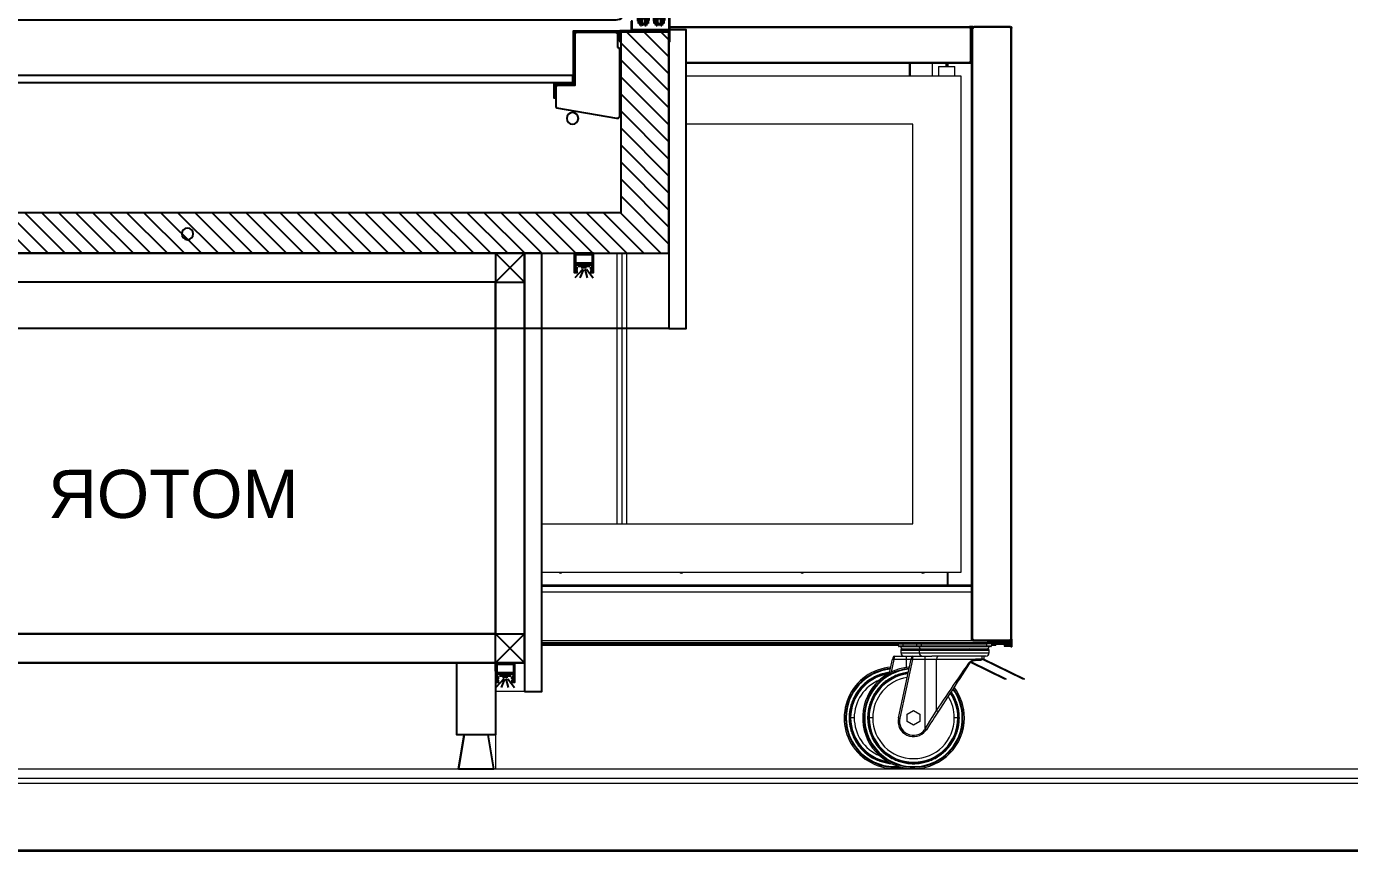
# Model space of a CAD drawing. Header units: millimetres. Extents: x 54215 to 67697, y 23496 to 56611.
# Drawn here: x 57305.5 to 57442.9, y 37470.5 to 37556.1 of the extents above; entities that cross this region are included whole.
import ezdxf

# ---------------------------------------------------------------- set-up
doc = ezdxf.new("R2010")
doc.units = ezdxf.units.MM
doc.linetypes.add('CENTER', pattern=[2, 1.25, -0.25, 0.25, -0.25])
doc.layers.add('0 rölöve', color=7, linetype='Continuous', true_color=0xf1380e)
for name, color, linetype, lineweight in [('Layer1', 7, 'Continuous', 35), ('no3_ahsap gorunus arka ince', 53, 'Continuous', 15), ('no3_ahsap gorunus arka kalın', 43, 'Continuous', 15), ('no3_cam gorunus on', 142, 'Continuous', 15), ('no3_duvar kaplama', 8, 'Continuous', 0), ('no3_duvar mevcut', 4, 'Continuous', 35), ('no3_tefriş arka ince', 65, 'Continuous', 13), ('çizgi', 7, 'Continuous', 30)]:
    doc.layers.add(name, color=color, linetype=linetype, lineweight=lineweight)
doc.layers.add('no3_ahsap kesit on', color=7, linetype='Continuous', lineweight=20, true_color=0xfca103)
doc.styles.get("Standard").update_dxf_attribs({"font": 'arial.ttf'})
pattern_1 = [(45, (30786.46157, -13411.90448), (0.0561266008, -0.0561266008), [])]

# ---------------------------------------------------------------- blocks, each defined once
blk = doc.blocks.new('MAKARA ON')
at = {"color": 4}
for p, q in [((-0.3, 0), (0.3, 0)), ((-0.5, -0.7), (-0.5, -0.2)), ((-0.5, -1.45), (-0.5, -1.2)), ((-0.4, -0.78), (-0.4, -0.2)), ((-0.4, -1.45), (-0.4, -1.13)), ((-0.3, -0.1), (0.3, -0.1)), ((0.4, -0.2), (0.4, -0.78)), ((0.4, -1.13), (0.4, -1.45)), ((0.5, -0.2), (0.5, -0.78)), ((0.5, -1.13), (0.5, -1.45)), ((-0.4, -1.45), (-0.5, -1.45)), ((0.5, -1.45), (0.4, -1.45))]:
    blk.add_line(p, q, dxfattribs=at)
at = {"color": 9, "linetype": 'CENTER', "ltscale": 0.2}
blk.add_line((-0.61, -0.95), (0.65, -0.95), dxfattribs=at)
at = {"color": 4}
for centre, radius, start, end in [((-0.3, -0.2), 0.2, 90, 180), ((-0.3, -0.2), 0.1, 90, 180), ((0.3, -0.2), 0.2, 0, 90), ((0.3, -0.2), 0.1, 0, 90)]:
    blk.add_arc(centre, radius, start, end, dxfattribs=at)
at = {"layer": 'Layer1', "color": 3}
for p, q in [((-0.55, -0.7), (-0.55, -1.2)), ((-0.5, -0.7), (-0.55, -0.7)), ((-0.5, -1.2), (-0.55, -1.2)), ((-0.5, -0.7), (-0.5, -1.2)), ((-0.3, -0.78), (-0.5, -0.78)), ((-0.3, -1.13), (-0.5, -1.13)), ((-0.3, -1.68), (-0.3, -0.23)), ((-0.3, -0.23), (-0.18, -0.23)), ((-0.18, -0.23), (-0.18, -1.68)), ((0.18, -0.23), (0.18, -1.68)), ((0.18, -0.23), (0.3, -0.23)), ((0.3, -0.23), (0.3, -1.68)), ((0.3, -0.78), (0.55, -0.78)), ((0.3, -1.13), (0.55, -1.13)), ((0.55, -0.78), (0.55, -1.13)), ((-0.18, -1.68), (-0.3, -1.68)), ((0.3, -1.68), (0.18, -1.68))]:
    blk.add_line(p, q, dxfattribs=at)
for centre, start, end in [((0, -0.21), 186.0256, 353.9744), ((0, -1.69), 6.0256, 173.9744)]:
    blk.add_arc(centre, 0.181, start, end, dxfattribs=at)
blk = doc.blocks.new('LED')
h = blk.add_hatch()
h.set_pattern_fill('ANSI31', color=256, scale=0.025, angle=90, style=0)
h.set_pattern_definition(pattern_1)
h.paths.add_polyline_path([(29349.7, -13311.88), (29349.7, -13313.23), (29349.55, -13313.23), (29349.55, -13313.38), (29349.7, -13313.38), (29349.7, -13313.58), (29349.55, -13313.58), (29349.55, -13313.73), (29349.85, -13313.73), (29349.85, -13311.73), (29347.85, -13311.73), (29347.85, -13313.73), (29348.15, -13313.73), (29348.15, -13313.58), (29348, -13313.58), (29348, -13313.38), (29348.15, -13313.38), (29348.15, -13313.23), (29348, -13313.23), (29348, -13311.88)])
h = blk.add_hatch()
h.set_pattern_fill('ANSI31', color=256, scale=0.025, angle=90, style=0)
h.set_pattern_definition(pattern_1)
h.paths.add_polyline_path([(29349.7, -13312.78), (29348, -13312.78), (29348, -13312.93), (29349.7, -13312.93)])
h = blk.add_hatch(color=256)
h.paths.add_polyline_path([(29348.25, -13312.93), (29348.25, -13313.13), (29349.45, -13313.13), (29349.45, -13312.93)])
h.paths.add_polyline_path([(29348.55, -13313.13), (29348.55, -13313.33), (29348.85, -13313.33), (29349.15, -13313.33), (29349.15, -13313.13)])
for p, q in [((29348.59, -13313.4), (29347.89, -13314.3)), ((29348.25, -13313.13), (29349.45, -13313.13)), ((29348.91, -13313.43), (29349.26, -13314.3)), ((29349, -13313.41), (29349.81, -13314.3))]:
    blk.add_line(p, q)
at = {"ltscale": 0.5}
blk.add_line((29348.77, -13313.4), (29348.53, -13314.3), dxfattribs=at)
blk.add_lwpolyline([(29348.15, -13313.58), (29348.15, -13313.73), (29347.85, -13313.73), (29347.85, -13311.73), (29349.85, -13311.73), (29349.85, -13313.73), (29349.55, -13313.73), (29349.55, -13313.58), (29349.7, -13313.58), (29349.7, -13313.38), (29349.55, -13313.38), (29349.55, -13313.23), (29349.7, -13313.23), (29349.7, -13312.93), (29348, -13312.93), (29348, -13313.23), (29348.15, -13313.23), (29348.15, -13313.38), (29348, -13313.38), (29348, -13313.58), (29348.15, -13313.58), (29348.15, -13313.58), (29348, -13313.58), (29348, -13313.38), (29348.15, -13313.38), (29348.15, -13313.23), (29348, -13313.23), (29348, -13312.93), (29348, -13312.78), (29349.7, -13312.78), (29349.7, -13312.93), (29349.7, -13311.88), (29348, -13311.88), (29348, -13312.78)])
blk = doc.blocks.new('ÜS TÜNEL SAÇ')
at = {"color": 6}
blk.add_lwpolyline([(4796.8, 2742.7), (4795.8, 2742.7), (4794.8, 2740.7), (4794.8, 2670.7), (4795.2, 2670.1, 0.331794), (4797.3, 2669), (4859.6, 2679.9, 0.228859), (4860.3, 2681.5), (4860.3, 2701.7, 0.414214), (4858.3, 2703.7), (4840.8, 2703.7), (4840.8, 2756.7)], format="xyb", dxfattribs=at)
at = {"layer": 'çizgi', "color": 6, "lineweight": 25}
blk.add_lwpolyline([(4840.8, 2756.7, 0.414214), (4838.8, 2758.7), (4798.8, 2758.7, 0.414214), (4796.8, 2756.7), (4796.8, 2742.7)], format="xyb", dxfattribs=at)
blk = doc.blocks.new('EI')
h = blk.add_hatch()
h.set_pattern_fill('ANSI31', color=256, scale=0.025, angle=90, style=0)
h.set_pattern_definition([(45, (5620.54416, -666.80319), (0.0561266008, -0.0561266008), [])])
h.paths.add_polyline_path([(4183.78, -567.68), (4182.08, -567.68), (4182.08, -567.83), (4183.78, -567.83)])
h = blk.add_hatch(color=2)
h.paths.add_polyline_path([(4182.33, -567.83), (4182.33, -568.03), (4183.53, -568.03), (4183.53, -567.83)])
h.paths.add_polyline_path([(4182.63, -568.03), (4182.63, -568.23), (4182.93, -568.23), (4183.23, -568.23), (4183.23, -568.03)])
at = {"color": 2}
for p, q in [((4182.67, -568.3), (4181.97, -569.2)), ((4182.33, -568.03), (4183.53, -568.03)), ((4182.99, -568.33), (4183.35, -569.2)), ((4183.08, -568.31), (4183.9, -569.2))]:
    blk.add_line(p, q, dxfattribs=at)
at = {"color": 2, "ltscale": 0.5}
blk.add_line((4182.85, -568.3), (4182.61, -569.2), dxfattribs=at)
at = {"ltscale": 0.5}
blk.add_lwpolyline([(4182.08, -567.83), (4183.78, -567.83), (4183.78, -567.68), (4182.08, -567.68)], close=True, dxfattribs=at)
blk = doc.blocks.new('üsdergr')
at = {"ltscale": 0.5}
h = blk.add_hatch(dxfattribs=at)
h.set_pattern_fill('ANSI31', color=3, scale=10)
h.set_pattern_definition([(45, (2447.297, 4536.3992), (-0.883883, 0.883883), [])])
h.paths.add_polyline_path([(2347.3, 4536.4), (2447.3, 4536.4), (2447.3, 4559.4), (2442.3, 4559.4), (2442.3, 4543.6), (2430.9, 4543.6), (2428.3, 4540.6), (2352.3, 4540.6), (2352.3, 4559.4), (2347.3, 4559.4)])
at = {"color": 4, "ltscale": 0.5}
for p, q in [((2348.52, 4561.86), (2348.02, 4561.86)), ((2446.47, 4561.86), (2445.97, 4561.86))]:
    blk.add_line(p, q, dxfattribs=at)
at = {"ltscale": 0.5}
for p, q in [((2365.3, 4536.4), (2362.3, 4533.4)), ((2362.3, 4536.4), (2365.3, 4533.4)), ((2367.3, 4536.4), (2427.3, 4536.4)), ((2367.3, 4536.4), (2427.3, 4536.4)), ((2429.3, 4536.4), (2432.3, 4533.4)), ((2432.3, 4536.4), (2429.3, 4533.4)), ((2365.3, 4493.86), (2362.3, 4496.86)), ((2362.3, 4493.86), (2365.3, 4496.86)), ((2429.3, 4493.86), (2432.3, 4496.86)), ((2432.3, 4493.86), (2429.3, 4496.86)), ((2367.3, 4493.86), (2427.3, 4493.86))]:
    blk.add_line(p, q, dxfattribs=at)
at = {"color": 4, "ltscale": 0.5}
for points in [[(2429.32, 4528.56), (2447.3, 4528.56), (2447.3, 4568.08, 0.414214), (2439.7, 4575.68), (2354.9, 4575.68, 0.414214), (2347.3, 4568.08), (2347.3, 4528.56), (2429.32, 4528.56)], [(2445.92, 4567.36, 0.414214), (2438.92, 4574.36), (2355.62, 4574.36, 0.414214), (2348.62, 4567.36), (2348.62, 4561.86), (2348.02, 4561.86), (2348.02, 4567.36, -0.414214), (2355.62, 4574.96), (2438.92, 4574.96, -0.414214), (2446.52, 4567.36)], [(2347.3, 4564.06), (2350.82, 4564.06, -0.414214), (2351.82, 4563.06), (2351.82, 4561.6, 0.414214), (2352.82, 4560.6), (2441.78, 4560.6, 0.414214), (2442.78, 4561.6), (2442.78, 4563.06, -0.414214), (2443.78, 4564.06), (2447.3, 4564.06)]]:
    blk.add_lwpolyline(points, format="xyb", dxfattribs=at)
blk.add_lwpolyline([(2349.66, 4561.86), (2350.26, 4561.86), (2350.26, 4566.76, -0.414214), (2356.76, 4573.26), (2437.78, 4573.26, -0.414214), (2444.28, 4566.76), (2444.28, 4561.86), (2444.88, 4561.86), (2444.88, 4566.76, 0.414214), (2437.78, 4573.86), (2356.76, 4573.86, 0.414214), (2349.66, 4566.76)], format="xyb", close=True, dxfattribs=at)
blk.add_lwpolyline([(2446.52, 4567.36), (2446.52, 4561.86), (2445.92, 4561.86), (2445.92, 4567.36)], dxfattribs=at)
at = {"color": 1, "ltscale": 0.5}
for points in [[(2351.2, 4560.5), (2351.2, 4559.5), (2347.2, 4559.5), (2347.2, 4560.5), (2347.3, 4560.5), (2347.3, 4559.6), (2351.1, 4559.6), (2351.1, 4560.5)], [(2443.4, 4560.5), (2443.4, 4559.5), (2447.4, 4559.5), (2447.4, 4560.5), (2447.3, 4560.5), (2447.3, 4559.6), (2443.5, 4559.6), (2443.5, 4560.5)]]:
    blk.add_lwpolyline(points, close=True, dxfattribs=at)
at = {"color": 2, "ltscale": 0.5}
for points in [[(2347.3, 4528.56), (2345.5, 4528.56), (2345.5, 4559.6), (2347.3, 4559.6)], [(2362.31, 4490.86), (2360.51, 4490.86), (2360.5, 4536.4), (2362.3, 4536.4)]]:
    blk.add_lwpolyline(points, close=True, dxfattribs=at)
at = {"color": 1}
for points in [[(2352.3, 4558.4), (2352.3, 4559.4), (2347.3, 4559.4), (2347.3, 4558.4), (2347.2, 4558.4), (2347.2, 4559.5), (2352.4, 4559.5), (2352.4, 4558.4)], [(2442.3, 4558.4), (2442.3, 4559.4), (2447.3, 4559.4), (2447.3, 4558.4), (2447.4, 4558.4), (2447.4, 4559.5), (2442.2, 4559.5), (2442.2, 4558.4)]]:
    blk.add_lwpolyline(points, close=True, dxfattribs=at)
blk.add_lwpolyline([(2347.3, 4559.4), (2352.3, 4559.4), (2352.3, 4540.6), (2428.3, 4540.6), (2430.9, 4543.6), (2442.3, 4543.6), (2442.3, 4559.4), (2447.3, 4559.4), (2447.3, 4536.4), (2347.3, 4536.4)], close=True)
at = {"color": 1, "ltscale": 0.5}
for points in [[(2352.4, 4559.5), (2352.4, 4558.5), (2352.55, 4558.5), (2352.55, 4559.35), (2357.05, 4559.35), (2357.05, 4553.85), (2359.05, 4553.85), (2359.05, 4552.5), (2359.2, 4552.5), (2359.2, 4554), (2357.2, 4554), (2357.2, 4559.5), (2352.4, 4559.5), (2352.4, 4559.35)], [(2442.2, 4559.5), (2442.2, 4558.5), (2442.05, 4558.5), (2442.05, 4559.35), (2437.55, 4559.35), (2437.55, 4553.85), (2435.55, 4553.85), (2435.55, 4552.5), (2435.4, 4552.5), (2435.4, 4554), (2437.4, 4554), (2437.4, 4559.5), (2442.2, 4559.5), (2442.2, 4559.35)]]:
    blk.add_lwpolyline(points, dxfattribs=at)
at = {"color": 4, "ltscale": 0.5}
blk.add_lwpolyline([(2357.3, 4554.1), (2437.3, 4554.1), (2437.3, 4554.9), (2357.3, 4554.9)], close=True, dxfattribs=at)
at = {"ltscale": 0.5}
for points in [[(2362.3, 4536.4), (2432.3, 4536.4), (2432.3, 4493.86), (2362.3, 4493.86)], [(2365.3, 4533.4), (2362.3, 4533.4), (2362.3, 4536.4), (2365.3, 4536.4)], [(2429.3, 4533.4), (2432.3, 4533.4), (2432.3, 4536.4), (2429.3, 4536.4)], [(2365.3, 4533.4), (2429.3, 4533.4), (2429.3, 4496.86), (2365.3, 4496.86)], [(2365.3, 4496.86), (2362.3, 4496.86), (2362.3, 4493.86), (2365.3, 4493.86)], [(2429.3, 4496.86), (2432.3, 4496.86), (2432.3, 4493.86), (2429.3, 4493.86)]]:
    blk.add_lwpolyline(points, close=True, dxfattribs=at)
for points in [[(2365.3, 4536.4), (2365.3, 4496.86), (2429.3, 4496.86), (2429.3, 4536.4)], [(2369.14, 4482.86), (2365.47, 4482.86), (2366.06, 4486.36), (2368.56, 4486.36), (2369.14, 4482.86), (2368.56, 4486.36), (2369.31, 4486.36), (2369.31, 4493.86), (2365.31, 4493.86), (2365.31, 4486.36), (2366.06, 4486.36)], [(2425.45, 4482.86), (2429.12, 4482.86), (2428.54, 4486.36), (2426.04, 4486.36), (2425.45, 4482.86), (2426.04, 4486.36), (2425.29, 4486.36), (2425.29, 4493.86), (2429.29, 4493.86), (2429.29, 4486.36), (2428.54, 4486.36)]]:
    blk.add_lwpolyline(points, dxfattribs=at)
at = {"color": 4, "ltscale": 0.5}
for centre in [(2357.3, 4550.4), (2437.3, 4550.4), (2397.3, 4538.4)]:
    blk.add_circle(centre, 0.6, dxfattribs=at)
at = {"layer": 'no3_ahsap gorunus arka ince'}
for p, q in [((2451.6, 4547.6), (2451.6, 4502.86)), ((2455.9, 4547.6), (2455.9, 4502.86))]:
    blk.add_line(p, q, dxfattribs=at)
at = {"layer": 'no3_ahsap kesit on'}
for p, q in [((2451.1, 4559.6), (2447.4, 4559.6)), ((2453.4, 4559.6), (2453.4, 4548.6)), ((2451.6, 4549.4), (2447.3, 4549.4)), ((2453.4, 4547.6), (2447.3, 4547.6)), ((2445.5, 4501.06), (2445.5, 4528.56)), ((2447.3, 4502.86), (2447.3, 4528.56)), ((2453.4, 4502.86), (2447.3, 4502.86)), ((2453.4, 4492.86), (2453.4, 4501.86)), ((2453.4, 4501.06), (2445.5, 4501.06)), ((2432.3, 4497.66), (2451.6, 4497.66)), ((2432.3, 4495.86), (2451.6, 4495.86)), ((2453.4, 4492.86), (2451.6, 4492.86))]:
    blk.add_line(p, q, dxfattribs=at)
for points in [[(2447.4, 4559.6), (2453.4, 4559.6), (2453.4, 4548.6)], [(2447.4, 4557.8), (2451.6, 4557.8), (2451.6, 4547.6)], [(2453.4, 4501.86), (2453.4, 4492.86)], [(2451.6, 4501.06), (2451.6, 4492.86)]]:
    blk.add_lwpolyline(points, dxfattribs=at)
for points in [[(2453.4, 4559.6), (2455.4, 4559.6), (2455.4, 4548.6), (2453.4, 4548.6)], [(2453.7, 4548.6), (2455.9, 4548.6), (2455.9, 4547.6), (2453.7, 4547.6)], [(2453.7, 4502.86), (2455.9, 4502.86), (2455.9, 4501.86), (2453.7, 4501.86)], [(2453.4, 4501.86), (2455.4, 4501.86), (2455.4, 4492.86), (2453.4, 4492.86)]]:
    blk.add_lwpolyline(points, close=True, dxfattribs=at)
at = {"layer": 'no3_cam gorunus on'}
for p, q in [((2453.4, 4548.6), (2453.4, 4501.86)), ((2453.7, 4548.6), (2453.7, 4501.86))]:
    blk.add_line(p, q, dxfattribs=at)
at = {"layer": 'çizgi'}
for p, q in [((2365.3, 4493.86), (2376.41, 4493.86)), ((2365.3, 4493), (2365.3, 4493.86)), ((2365.31, 4493.2), (2365.31, 4494.06))]:
    blk.add_line(p, q, dxfattribs=at)
at = {"xscale": -1}
for p in [(2348.32, 4561.71), (2349.96, 4561.71)]:
    blk.add_blockref('MAKARA ON', p, dxfattribs=at)
for name, p in [('MAKARA ON', (2444.58, 4561.71)), ('MAKARA ON', (2446.22, 4561.71)), ('LED', (-26992.73, 17848.13)), ('LED', (-26984.55, 17805.59))]:
    blk.add_blockref(name, p)
at = {"color": 0, "yscale": 0.1, "zscale": 0.1}
for p, xscale in [((1872.96, 4283.48), 0.1), ((2921.63, 4283.48), -0.1)]:
    blk.add_blockref('ÜS TÜNEL SAÇ', p, dxfattribs=dict(at, xscale=xscale))
at = {"color": 2}
blk.add_blockref('LED', (-26909.64, 17848.13), dxfattribs=at)
at = {"layer": 'no3_ahsap gorunus arka kalın', "color": 228}
blk.add_blockref('EI', (-1733.62, 5061.54), dxfattribs=at)
at = {"ltscale": 0.5, "insert": (2388.51, 4513.9), "char_height": 5, "attachment_point": 1}
blk.add_mtext_dynamic_manual_height_columns('\\pi-2.7362;MOTOR', width=19.9164, gutter_width=1, heights=[0], dxfattribs=at)
blk = doc.blocks.new('fimak tirimli')
at = {"layer": 'no3_tefriş arka ince', "linetype": 'Continuous', "lineweight": 0}
for p, q in [((1966.85, 4630.63), (1997.99, 4630.63)), ((1966.85, 4630.51), (1997.99, 4630.51)), ((1998.09, 4630.63), (1997.99, 4630.63)), ((1998.09, 4630.51), (1997.99, 4630.51)), ((1998.09, 4630.63), (1998.09, 4630.51)), ((1998.33, 4630.63), (1998.09, 4630.63)), ((1998.09, 4630.41), (1998.09, 4630.51)), ((1998.21, 4630.51), (1998.09, 4630.51)), ((1998.09, 4627.04), (1998.09, 4630.41)), ((1998.21, 4630.51), (1998.21, 4630.51)), ((1998.21, 4630.51), (1998.33, 4630.51)), ((1998.33, 4630.51), (1998.21, 4630.51)), ((1998.21, 4630.41), (1998.21, 4630.51)), ((1998.21, 4630.51), (1998.21, 4630.51)), ((1998.21, 4567.01), (1998.21, 4630.41)), ((1998.28, 4630.41), (1998.33, 4630.41)), ((1998.33, 4630.51), (1998.33, 4630.63)), ((1998.33, 4630.63), (1998.43, 4630.63)), ((1998.33, 4630.51), (1998.43, 4630.51)), ((1998.33, 4630.41), (1998.33, 4630.51)), ((1998.33, 4630.51), (1998.33, 4630.41)), ((1998.33, 4567.01), (1998.33, 4630.41)), ((2002.2, 4630.63), (1998.43, 4630.63)), ((1998.43, 4630.63), (1998.43, 4630.51)), ((2002.2, 4630.51), (1998.43, 4630.51)), ((1999.87, 4630.63), (1999.87, 4630.63)), ((2000.87, 4630.63), (2000.87, 4630.63)), ((2002.2, 4630.63), (2002.2, 4630.6)), ((2002.2, 4630.51), (2002.2, 4630.63)), ((2002.2, 4630.51), (2002.27, 4630.51)), ((2002.27, 4630.51), (2002.27, 4630.63)), ((2002.39, 4630.56), (2002.27, 4630.51)), ((2002.27, 4630.51), (2002.39, 4630.51)), ((2002.27, 4630.51), (2002.27, 4630.44)), ((2002.27, 4630.51), (2002.27, 4630.51)), ((2002.27, 4567.01), (2002.27, 4630.44)), ((2002.39, 4630.44), (2002.27, 4630.44)), ((2002.39, 4630.51), (2002.39, 4630.56)), ((2002.39, 4630.51), (2002.39, 4630.44)), ((2002.39, 4567.01), (2002.39, 4630.44)), ((1968.56, 4626.94), (1997.99, 4626.94)), ((1968.56, 4626.82), (1997.99, 4626.82)), ((1987.86, 4626.82), (1987.86, 4626.79)), ((1988.36, 4626.79), (1987.86, 4626.79)), ((1988.36, 4626.82), (1988.36, 4626.79)), ((1991.75, 4626.79), (1988.36, 4626.79)), ((1991.75, 4626.82), (1991.75, 4626.79)), ((1991.85, 4626.79), (1991.75, 4626.79)), ((1991.75, 4626.78), (1991.75, 4626.79)), ((1991.75, 4626.78), (1991.85, 4626.78)), ((1991.75, 4625.47), (1991.75, 4626.78)), ((1991.85, 4626.78), (1991.85, 4626.79)), ((1994.15, 4626.78), (1991.85, 4626.78)), ((1991.85, 4625.47), (1991.85, 4626.78)), ((1994.15, 4625.47), (1994.15, 4626.78)), ((1994.76, 4626.47), (1994.76, 4625.47)), ((1994.76, 4626.47), (1996.46, 4626.47)), ((1995.51, 4626.82), (1995.51, 4626.47)), ((1995.52, 4626.82), (1995.52, 4626.47)), ((1995.62, 4626.82), (1995.52, 4626.82)), ((1995.52, 4626.82), (1995.52, 4626.82)), ((1995.72, 4626.82), (1995.62, 4626.82)), ((1995.62, 4626.82), (1995.62, 4626.72)), ((1995.62, 4626.72), (1995.62, 4626.47)), ((1995.72, 4626.82), (1995.72, 4626.82)), ((1995.82, 4626.82), (1995.72, 4626.82)), ((1995.72, 4626.82), (1995.72, 4626.72)), ((1995.72, 4626.72), (1995.72, 4626.47)), ((1995.82, 4626.82), (1998.21, 4626.82)), ((1995.82, 4626.82), (1995.82, 4626.82)), ((1996.46, 4625.47), (1996.46, 4626.47)), ((1997.11, 4626.82), (1997.11, 4626.82)), ((1997.99, 4626.94), (1998.09, 4626.94)), ((1997.99, 4626.82), (1998.09, 4626.82)), ((1998.09, 4626.94), (1998.09, 4627.04)), ((1998.09, 4626.82), (1998.09, 4626.94)), ((1998.21, 4626.94), (1998.09, 4626.94)), ((1998.09, 4626.82), (1998.19, 4626.82)), ((1998.19, 4626.82), (1998.19, 4626.94)), ((1997.11, 4625.47), (1968.56, 4625.47)), ((1997.11, 4573.97), (1997.11, 4625.47)), ((1992.11, 4620.47), (1968.56, 4620.47)), ((1992.11, 4578.97), (1992.11, 4620.47)), ((1953.55, 4578.97), (1992.11, 4578.97)), ((1953.55, 4573.97), (1997.11, 4573.97)), ((1995.65, 4573.97), (1995.65, 4572.63)), ((1995.72, 4573.97), (1995.72, 4572.63)), ((1953.55, 4572.63), (1998.21, 4572.63)), ((1953.55, 4572.5), (1998.21, 4572.5)), ((1953.55, 4571.91), (1998.21, 4571.91)), ((1998.33, 4566.81), (1953.55, 4566.81)), ((1953.55, 4566.65), (1999.81, 4566.65)), ((1953.55, 4566.53), (1999.81, 4566.53)), ((1990.6, 4566.46), (1953.55, 4566.46)), ((1953.55, 4566.46), (1990.6, 4566.46)), ((1990.6, 4566.36), (1953.55, 4566.36)), ((1953.55, 4566.36), (1990.6, 4566.36)), ((1991.06, 4566.5), (1990.6, 4566.5)), ((1990.6, 4566.3), (1990.6, 4566.5)), ((1990.6, 4566.3), (1991.06, 4566.3)), ((1991.06, 4566.23), (1990.67, 4566.23)), ((1990.84, 4566.23), (1990.84, 4566.22)), ((1992.76, 4566.22), (1990.84, 4566.22)), ((1990.84, 4565.85), (1990.84, 4565.59)), ((1990.84, 4565.85), (1992.76, 4565.85)), ((1990.97, 4566), (1992.89, 4566)), ((1991.06, 4566.53), (1991.06, 4566.5)), ((1991.06, 4566.5), (1991.06, 4566.3)), ((1992.52, 4566.5), (1991.06, 4566.5)), ((1991.06, 4566.3), (1991.06, 4566.23)), ((1991.06, 4566.3), (1992.52, 4566.3)), ((1992.59, 4566.23), (1991.06, 4566.23)), ((1992.98, 4566.5), (1992.52, 4566.5)), ((1992.52, 4566.3), (1992.52, 4566.5)), ((1992.52, 4566.3), (1992.98, 4566.3)), ((1992.98, 4566.23), (1992.59, 4566.23)), ((1992.76, 4566.23), (1992.76, 4566.22)), ((2000.02, 4566.22), (1992.76, 4566.22)), ((1992.76, 4565.85), (1992.76, 4565.59)), ((1992.76, 4565.85), (2000.02, 4565.85)), ((1992.89, 4566), (1999.89, 4566)), ((1992.98, 4566.53), (1992.98, 4566.5)), ((1992.98, 4566.5), (1992.98, 4566.3)), ((1999.8, 4566.5), (1992.98, 4566.5)), ((1992.98, 4566.3), (1992.98, 4566.23)), ((1992.98, 4566.3), (1999.8, 4566.3)), ((1999.8, 4566.23), (1992.98, 4566.23)), ((1997.92, 4566), (1997.98, 4566.03)), ((1998.33, 4567.01), (1998.21, 4567.01)), ((1998.21, 4566.91), (1998.21, 4567.01)), ((1998.33, 4566.91), (1998.21, 4566.91)), ((1998.33, 4566.91), (1998.33, 4567.01)), ((1998.33, 4566.91), (1998.33, 4567.01)), ((1998.33, 4566.91), (1998.33, 4566.79)), ((1998.43, 4566.91), (1998.33, 4566.91)), ((1998.43, 4566.79), (1998.33, 4566.79)), ((2002.17, 4566.91), (1998.43, 4566.91)), ((2002.17, 4566.79), (1998.43, 4566.79)), ((1999.8, 4566.53), (1999.8, 4566.5)), ((1999.8, 4566.3), (1999.8, 4566.5)), ((2000.26, 4566.5), (1999.8, 4566.5)), ((1999.8, 4566.3), (1999.8, 4566.23)), ((1999.8, 4566.3), (2000.26, 4566.3)), ((2000.19, 4566.23), (1999.8, 4566.23)), ((1999.81, 4566.66), (1999.81, 4566.65)), ((1999.81, 4566.53), (1999.81, 4566.65)), ((2002.05, 4566.65), (1999.81, 4566.65)), ((1999.81, 4566.57), (2000.91, 4566.57)), ((2000.02, 4566.22), (2000.02, 4566.23)), ((2000.02, 4565.59), (2000.02, 4565.85)), ((2000.26, 4566.5), (2000.26, 4566.3)), ((2000.62, 4566.46), (2000.26, 4566.46)), ((2000.26, 4566.46), (2000.72, 4566.46)), ((2000.62, 4566.36), (2000.26, 4566.36)), ((2000.26, 4566.36), (2000.72, 4566.36)), ((2000.62, 4566.46), (2000.62, 4566.36)), ((2000.72, 4566.46), (2000.72, 4566.36)), ((2000.72, 4566.46), (2000.72, 4566.46)), ((2002.12, 4566.46), (2000.72, 4566.46)), ((2002.12, 4566.46), (2000.72, 4566.46)), ((2000.72, 4566.36), (2000.72, 4566.36)), ((2000.91, 4566.57), (2000.91, 4566.65)), ((2000.91, 4566.62), (2002.05, 4566.62)), ((2001.57, 4566.4), (2001.57, 4566.3)), ((2001.57, 4566.3), (2001.57, 4566.26)), ((2001.77, 4566.4), (2001.77, 4566.3)), ((2002.26, 4566.4), (2001.77, 4566.4)), ((2002.26, 4566.3), (2001.77, 4566.3)), ((2001.77, 4566.26), (2002.26, 4566.26)), ((2002.05, 4566.65), (2002.05, 4566.79)), ((2002.06, 4566.67), (2002.05, 4566.67)), ((2002.05, 4566.62), (2002.05, 4566.65)), ((2002.06, 4566.67), (2002.06, 4566.79)), ((2002.21, 4566.67), (2002.06, 4566.67)), ((2002.12, 4566.46), (2002.12, 4566.46)), ((2002.17, 4566.91), (2002.17, 4566.79)), ((2002.27, 4566.91), (2002.17, 4566.91)), ((2002.17, 4566.91), (2002.27, 4566.91)), ((2002.27, 4566.79), (2002.17, 4566.79)), ((2002.21, 4566.67), (2002.21, 4566.79)), ((2002.22, 4566.79), (2002.22, 4566.56)), ((2002.22, 4566.56), (2002.22, 4566.56)), ((2002.26, 4566.3), (2002.26, 4566.4)), ((2002.26, 4566.3), (2002.27, 4566.3)), ((2002.26, 4566.26), (2002.26, 4566.3)), ((2002.27, 4566.26), (2002.26, 4566.26)), ((2002.27, 4567.01), (2002.39, 4567.01)), ((2002.27, 4567.01), (2002.27, 4566.91)), ((2002.27, 4567.01), (2002.27, 4566.91)), ((2002.27, 4567.01), (2002.27, 4566.21)), ((2002.27, 4566.91), (2002.39, 4566.91)), ((2002.27, 4566.91), (2002.27, 4566.79)), ((2002.27, 4566.91), (2002.27, 4566.21)), ((2002.27, 4566.79), (2002.27, 4566.41)), ((2002.27, 4566.41), (2002.27, 4566.41)), ((2002.27, 4566.21), (2002.39, 4566.21)), ((2002.27, 4566.21), (2002.27, 4566.21)), ((2002.39, 4567.01), (2002.39, 4566.91)), ((2002.39, 4566.91), (2002.39, 4566.21)), ((1989.69, 4563.49), (1990, 4564.92)), ((1990.14, 4564.89), (1989.85, 4563.57)), ((1991.41, 4564.89), (1990.14, 4564.89)), ((1990.18, 4565.24), (1991.41, 4565.24)), ((1990.6, 4558.82), (1991.92, 4564.92)), ((1992.06, 4564.89), (1990.74, 4558.79)), ((1990.84, 4565.59), (1992.76, 4565.59)), ((1991.41, 4565.24), (1992.1, 4565.24)), ((1991.41, 4565.24), (1991.41, 4564.89)), ((1991.41, 4564.89), (1991.41, 4564.05)), ((1991.91, 4564.89), (1991.41, 4564.89)), ((1993.33, 4564.89), (1992.06, 4564.89)), ((1992.1, 4565.24), (1993.33, 4565.24)), ((1992.76, 4565.59), (2000.02, 4565.59)), ((1993.33, 4565.24), (1994.09, 4565.24)), ((1993.33, 4565.24), (1993.33, 4564.89)), ((1993.33, 4564.89), (1993.33, 4557.58)), ((1994.56, 4564.89), (1993.33, 4564.89)), ((1999.26, 4565.24), (1994.09, 4565.24)), ((1994.56, 4559.58), (1994.56, 4564.89)), ((1998.44, 4564.89), (1994.56, 4564.89)), ((2001.62, 4562.86), (1998.08, 4564.56)), ((2001.82, 4562.86), (1998.15, 4564.63)), ((1999.12, 4564.78), (1998.61, 4564.78)), ((1999.26, 4564.91), (1998.7, 4564.91)), ((1999.46, 4565.24), (1999.26, 4565.24)), ((1999.26, 4565.24), (1999.26, 4565.09)), ((1999.26, 4564.92), (1999.26, 4564.91)), ((1999.46, 4564.92), (1999.26, 4564.92)), ((2003.54, 4562.86), (1999.26, 4564.92)), ((1999.67, 4565.24), (1999.46, 4565.24)), ((1999.46, 4565.24), (1999.46, 4564.92)), ((2003.74, 4562.86), (1999.46, 4564.92)), ((2001.82, 4562.86), (2001.62, 4562.86)), ((2003.74, 4562.86), (2003.54, 4562.86)), ((1991.5, 4559.21), (1992.17, 4559.6)), ((1991.5, 4558.44), (1991.5, 4559.21)), ((1992.17, 4559.6), (1992.83, 4559.21)), ((1992.83, 4559.21), (1992.83, 4558.44)), ((1992.17, 4558.06), (1991.5, 4558.44)), ((1992.83, 4558.44), (1992.17, 4558.06)), ((1993.33, 4557.58), (1993.39, 4557.68)), ((1993.51, 4557.6), (1993.44, 4557.5))]:
    blk.add_line(p, q, dxfattribs=at)
at = {"layer": 'no3_tefriş arka ince'}
for p, q in [((1961.36, 4607.09), (1961.36, 4578.97)), ((1961.86, 4607.09), (1961.86, 4578.97)), ((1962.36, 4607.09), (1962.36, 4578.97))]:
    blk.add_line(p, q, dxfattribs=at)
blk.add_lwpolyline([(1903.59, 4646.37), (1959.16, 4646.37, -0.414214), (1966.76, 4638.77), (1966.86, 4630.29), (1968.56, 4630.29), (1968.56, 4599.25), (1966.76, 4599.25), (1966.76, 4607.09), (1953.56, 4607.09), (1953.55, 4561.55), (1948.75, 4561.55), (1948.75, 4553.55)], format="xyb", dxfattribs=at)
at = {"layer": 'no3_tefriş arka ince', "linetype": 'Continuous', "lineweight": 0, "flags": 128}
for points in [[(1991.84, 4626.82), (1991.84, 4626.81), (1991.85, 4626.79)], [(2000.72, 4566.46), (2000.72, 4566.46), (2000.71, 4566.46), (2000.7, 4566.46), (2000.69, 4566.46), (2000.67, 4566.46), (2000.66, 4566.46), (2000.64, 4566.46), (2000.62, 4566.46)], [(2000.72, 4566.36), (2000.72, 4566.36), (2000.71, 4566.36), (2000.7, 4566.36), (2000.69, 4566.36), (2000.67, 4566.36), (2000.66, 4566.36), (2000.64, 4566.36), (2000.62, 4566.36)], [(2001.77, 4566.4), (2001.73, 4566.4), (2001.69, 4566.4), (2001.66, 4566.4), (2001.63, 4566.4), (2001.6, 4566.4), (2001.59, 4566.4), (2001.57, 4566.4), (2001.57, 4566.4)], [(2001.77, 4566.3), (2001.73, 4566.3), (2001.69, 4566.3), (2001.66, 4566.3), (2001.63, 4566.3), (2001.6, 4566.3), (2001.59, 4566.3), (2001.57, 4566.3), (2001.57, 4566.3)], [(2001.57, 4566.26), (2001.57, 4566.26), (2001.59, 4566.26), (2001.6, 4566.26), (2001.63, 4566.26), (2001.66, 4566.26), (2001.69, 4566.26), (2001.73, 4566.26), (2001.77, 4566.26)], [(1990.04, 4565.13), (1990.04, 4565.12), (1990.04, 4565.11), (1990.04, 4565.09), (1990.03, 4565.06), (1990.02, 4565.03), (1990.02, 4565), (1990.01, 4564.96), (1990, 4564.92)], [(1990.14, 4564.89), (1990.11, 4564.89), (1990.08, 4564.9), (1990.06, 4564.9), (1990.04, 4564.91), (1990.02, 4564.91), (1990.01, 4564.91), (1990, 4564.92), (1990, 4564.92)], [(1990.18, 4565.24), (1990.18, 4565.23), (1990.18, 4565.21), (1990.17, 4565.18), (1990.17, 4565.13), (1990.16, 4565.08), (1990.15, 4565.02), (1990.14, 4564.95), (1990.14, 4564.89)], [(1991.97, 4565.13), (1991.96, 4565.12), (1991.96, 4565.11), (1991.96, 4565.09), (1991.95, 4565.06), (1991.95, 4565.03), (1991.94, 4565), (1991.93, 4564.96), (1991.92, 4564.92)], [(1992.06, 4564.89), (1992.03, 4564.89), (1992, 4564.9), (1991.98, 4564.9), (1991.96, 4564.91), (1991.94, 4564.91), (1991.93, 4564.91), (1991.92, 4564.92), (1991.92, 4564.92)], [(1992.1, 4565.24), (1992.1, 4565.23), (1992.1, 4565.21), (1992.1, 4565.18), (1992.09, 4565.13), (1992.08, 4565.08), (1992.07, 4565.02), (1992.07, 4564.95), (1992.06, 4564.89)], [(1994.75, 4565.24), (1994.71, 4565.23), (1994.68, 4565.21), (1994.64, 4565.18), (1994.62, 4565.13), (1994.59, 4565.08), (1994.58, 4565.02), (1994.56, 4564.95), (1994.56, 4564.89)], [(1994.56, 4559.58), (1994.79, 4559.93), (1995.04, 4560.28), (1995.29, 4560.65), (1995.55, 4561.03), (1995.81, 4561.42), (1996.08, 4561.81), (1996.34, 4562.21), (1996.61, 4562.6), (1996.88, 4563), (1997.14, 4563.39), (1997.4, 4563.77), (1997.66, 4564.14), (1997.9, 4564.51)], [(1997.96, 4564.43), (1997.72, 4564.07), (1997.48, 4563.69), (1997.23, 4563.31), (1996.98, 4562.92), (1996.72, 4562.53), (1996.46, 4562.13), (1996.21, 4561.74), (1995.95, 4561.34), (1995.7, 4560.96), (1995.45, 4560.58), (1995.21, 4560.21), (1994.98, 4559.85), (1994.75, 4559.51)], [(1997.9, 4564.51), (1997.92, 4564.49), (1997.93, 4564.48), (1997.94, 4564.47), (1997.95, 4564.46), (1997.96, 4564.45), (1997.96, 4564.44), (1997.96, 4564.43), (1997.96, 4564.43)], [(1993.39, 4557.68), (1993.64, 4558.08), (1993.88, 4558.47), (1994.12, 4558.86), (1994.34, 4559.23), (1994.56, 4559.58)], [(1994.75, 4559.51), (1994.56, 4559.21), (1994.36, 4558.91), (1994.16, 4558.59), (1993.95, 4558.27), (1993.73, 4557.94), (1993.51, 4557.6)], [(1994.56, 4559.58), (1994.59, 4559.56), (1994.62, 4559.54), (1994.65, 4559.52), (1994.68, 4559.51), (1994.7, 4559.5), (1994.73, 4559.5), (1994.74, 4559.5), (1994.75, 4559.51)], [(1990.74, 4558.79), (1990.71, 4558.79), (1990.68, 4558.8), (1990.66, 4558.8), (1990.64, 4558.81), (1990.62, 4558.81), (1990.61, 4558.81), (1990.6, 4558.82), (1990.6, 4558.82)], [(1993.33, 4557.58), (1993.35, 4557.57), (1993.37, 4557.55), (1993.39, 4557.54), (1993.41, 4557.52), (1993.42, 4557.51), (1993.43, 4557.5), (1993.44, 4557.5), (1993.44, 4557.5)]]:
    blk.add_lwpolyline(points, dxfattribs=at)
at = {"layer": 'no3_tefriş arka ince', "linetype": 'Continuous', "lineweight": 0}
for centre, radius, start, end in [((1998.09, 4630.51), 0.1, 180.585, 269.415), ((1998.33, 4630.51), 0.1, 270.99, 359.01), ((2002.27, 4630.51), 0.075, 181.3201, 268.6799), ((2002.27, 4630.51), 0.121, 22.4992, 90), ((2002.27, 4630.51), 0.001, 22.4992, 90), ((1991.75, 4626.79), 0.001, 0, 90), ((1995.72, 4626.82), 0.1, 270.9, 0), ((1998.09, 4626.94), 0.1, 90.585, 179.415), ((1955.5, 4574.07), 0.21, 208.246, 270), ((1955.5, 4574.07), 0.21, 270, 331.754), ((1968.05, 4574.07), 0.21, 208.246, 270), ((1968.05, 4574.07), 0.21, 270, 331.754), ((1980.6, 4574.07), 0.21, 208.246, 270), ((1980.6, 4574.07), 0.21, 270, 331.754), ((1993.15, 4574.07), 0.21, 208.246, 270), ((1993.15, 4574.07), 0.21, 270, 331.754), ((1990.67, 4566.5), 0.0704, 145.9319, 180), ((1990.67, 4566.3), 0.0704, 180, 270), ((1992.59, 4566.5), 0.0704, 145.9319, 180), ((1992.59, 4566.3), 0.0704, 180, 270), ((1998.33, 4566.91), 0.1, 2.7461, 88.9813), ((2000.19, 4566.5), 0.0704, 0, 90), ((2000.19, 4566.3), 0.0704, 270, 0), ((2002.05, 4566.78), 0.16, 270, 315.0694), ((2002.12, 4566.56), 0.1, 269.9945, 0.0021), ((2002.12, 4566.56), 0.1, 270.0042, 359.9992), ((2002.27, 4566.91), 0.1, 90.09, 179.055), ((2002.26, 4566.41), 0.01, 270.0236, 359.9764), ((1990.18, 4565.1), 0.141, 90, 167.7801), ((1991.2, 4565.59), 0.352, 180, 270), ((1992.1, 4565.1), 0.141, 90, 167.7801), ((1993.12, 4565.59), 0.352, 180, 270), ((1998.58, 4564.9), 0.12, 282.1695, 4.9497), ((1999.67, 4565.59), 0.352, 270, 0), ((1990.25, 4558.83), 5.28, 94.6315, 280.4845), ((1990.25, 4558.83), 5.14, 95.0974, 276.5534), ((1990.25, 4558.83), 5.07, 95.3423, 180), ((1990.25, 4558.83), 4.69, 96.8653, 180), ((1990.25, 4558.83), 4.61, 99.6094, 180), ((1992.17, 4558.83), 5.28, 94.6315, 0), ((1992.17, 4558.83), 5.14, 95.0974, 0), ((1992.17, 4558.83), 5.07, 95.3423, 180), ((1992.17, 4558.83), 4.69, 96.8129, 180), ((1992.17, 4558.83), 4.61, 97.1821, 180), ((1992.17, 4558.83), 4.24, 98.9171, 180), ((1990.25, 4558.83), 4.24, 112.2196, 180), ((1992.17, 4558.83), 5.07, 180, 36.1724), ((1992.17, 4558.83), 5.14, 0, 36.4655), ((1992.17, 4558.83), 5.28, 0, 37.0226), ((1992.17, 4558.83), 4.24, 360, 31.8728), ((1992.17, 4558.83), 4.61, 360, 33.9648), ((1992.17, 4558.83), 4.69, 0, 34.4087), ((1990.25, 4558.83), 5.07, 180, 274.5475), ((1990.25, 4558.83), 4.69, 180, 263.1347), ((1990.25, 4558.83), 4.61, 180, 260.3906), ((1990.25, 4558.83), 4.24, 180, 247.7804), ((1992.17, 4558.83), 4.69, 180, 0), ((1992.17, 4558.83), 4.61, 180, 360), ((1992.17, 4558.83), 4.24, 180, 360), ((1992.17, 4558.48), 1.61, 167.7801, 322.4142), ((1992.17, 4558.48), 1.46, 167.7801, 322.4142), ((1994.76, 4559.72), 2.46, 236.072, 239.4291)]:
    blk.add_arc(centre, radius, start, end, dxfattribs=at)
for points, knots in [([(1997.99, 4630.51), (1997.99, 4630.53), (1997.99, 4630.56), (1997.99, 4630.6), (1997.99, 4630.63), (1997.99, 4630.63), (1997.99, 4630.63)], [0, 0, 0, 0, 0.250006, 0.500011, 0.750025, 1, 1, 1, 1]), ([(1998.21, 4630.41), (1998.2, 4630.41), (1998.2, 4630.41), (1998.17, 4630.41), (1998.13, 4630.41), (1998.1, 4630.41), (1998.09, 4630.41)], [0, 0, 0, 0, 0.249966, 0.499995, 0.749996, 1, 1, 1, 1]), ([(1998.21, 4630.41), (1998.21, 4630.41), (1998.21, 4630.41), (1998.24, 4630.41), (1998.28, 4630.41), (1998.31, 4630.41), (1998.33, 4630.41)], [0, 0, 0, 0, 0.250038, 0.500022, 0.750005, 1, 1, 1, 1]), ([(1998.43, 4630.51), (1998.43, 4630.53), (1998.43, 4630.56), (1998.43, 4630.6), (1998.43, 4630.63), (1998.43, 4630.63), (1998.43, 4630.63)], [0, 0, 0, 0, 0.249969, 0.499957, 0.749963, 1, 1, 1, 1]), ([(2002.2, 4630.6), (2002.2, 4630.58), (2002.2, 4630.56), (2002.2, 4630.53), (2002.2, 4630.51)], [0, 0, 0, 0, 0.496247, 1, 1, 1, 1]), ([(2002.27, 4630.44), (2002.29, 4630.44), (2002.32, 4630.44), (2002.36, 4630.44), (2002.39, 4630.44), (2002.39, 4630.44), (2002.39, 4630.44)], [0, 0, 0, 0, 0.250001, 0.5000252, 0.7499619, 1, 1, 1, 1]), ([(1995.72, 4626.72), (1995.7, 4626.72), (1995.68, 4626.72), (1995.64, 4626.72), (1995.62, 4626.72), (1995.62, 4626.72), (1995.62, 4626.72)], [0, 0, 0, 0, 0.250028, 0.500045, 0.750009, 1, 1, 1, 1]), ([(1995.72, 4626.82), (1995.72, 4626.82), (1995.72, 4626.82), (1995.72, 4626.82), (1995.72, 4626.82), (1995.72, 4626.82), (1995.72, 4626.82)], [0, 0, 0, 0, 0.249185, 0.5, 0.750815, 1, 1, 1, 1]), ([(1997.99, 4626.82), (1997.99, 4626.83), (1997.99, 4626.83), (1997.99, 4626.86), (1997.99, 4626.9), (1997.99, 4626.93), (1997.99, 4626.94)], [0, 0, 0, 0, 0.2499709, 0.4999976, 0.7499979, 1, 1, 1, 1]), ([(1998.09, 4627.04), (1998.1, 4627.04), (1998.13, 4627.04), (1998.17, 4627.04), (1998.2, 4627.04), (1998.2, 4627.04), (1998.21, 4627.04)], [0, 0, 0, 0, 0.2500036, 0.5000055, 0.7500338, 1, 1, 1, 1]), ([(1990.84, 4566.22), (1990.85, 4566.19), (1990.85, 4566.13), (1990.9, 4566.07), (1990.95, 4566.02), (1991, 4566.01), (1991.02, 4566)], [0, 0, 0, 0, 0.265648, 0.553134, 0.781577, 1, 1, 1, 1]), ([(1990.97, 4566), (1990.95, 4566), (1990.91, 4565.99), (1990.87, 4565.94), (1990.85, 4565.9), (1990.84, 4565.87), (1990.84, 4565.85)], [0, 0, 0, 0, 0.27998, 0.570879, 0.793402, 1, 1, 1, 1]), ([(1992.76, 4566.22), (1992.77, 4566.19), (1992.77, 4566.13), (1992.82, 4566.07), (1992.88, 4566.02), (1992.92, 4566.01), (1992.94, 4566)], [0, 0, 0, 0, 0.265646, 0.553127, 0.781569, 1, 1, 1, 1]), ([(1992.89, 4566), (1992.87, 4566), (1992.83, 4565.99), (1992.79, 4565.94), (1992.77, 4565.9), (1992.77, 4565.87), (1992.76, 4565.85)], [0, 0, 0, 0, 0.279968, 0.570878, 0.793403, 1, 1, 1, 1]), ([(1998.33, 4567.01), (1998.31, 4567.01), (1998.28, 4567.01), (1998.24, 4567.01), (1998.21, 4567.01), (1998.21, 4567.01), (1998.21, 4567.01)], [0, 0, 0, 0, 0.2502426, 0.5003022, 0.7502216, 1, 1, 1, 1]), ([(1998.43, 4566.79), (1998.43, 4566.79), (1998.43, 4566.8), (1998.43, 4566.82), (1998.43, 4566.84), (1998.43, 4566.87), (1998.43, 4566.89), (1998.43, 4566.91), (1998.43, 4566.91)], [0, 0, 0, 0, 0.23546, 0.480217, 0.606639, 0.735454, 0.866559, 1, 1, 1, 1]), ([(1999.84, 4566), (1999.87, 4566.01), (1999.92, 4566.03), (1999.98, 4566.09), (2000.01, 4566.15), (2000.02, 4566.2), (2000.02, 4566.22)], [0, 0, 0, 0, 0.27953, 0.570544, 0.793268, 1, 1, 1, 1]), ([(2000.02, 4565.85), (2000.02, 4565.87), (2000.01, 4565.91), (1999.98, 4565.96), (1999.94, 4565.99), (1999.91, 4566), (1999.89, 4566)], [0, 0, 0, 0, 0.265409, 0.552726, 0.781188, 1, 1, 1, 1]), ([(2002.17, 4566.91), (2002.17, 4566.9), (2002.17, 4566.87), (2002.17, 4566.83), (2002.17, 4566.8), (2002.17, 4566.8), (2002.17, 4566.79)], [0, 0, 0, 0, 0.249582, 0.499475, 0.749613, 1, 1, 1, 1]), ([(2002.39, 4567.01), (2002.39, 4567.01), (2002.39, 4567.01), (2002.38, 4567.01), (2002.36, 4567.01), (2002.32, 4567.01), (2002.29, 4567.01), (2002.27, 4567.01)], [0, 0, 0, 0, 0.1296482, 0.2581344, 0.5101489, 0.7574349, 1, 1, 1, 1]), ([(1997.9, 4564.51), (1997.97, 4564.58), (1998.1, 4564.74), (1998.3, 4564.84), (1998.41, 4564.88), (1998.44, 4564.89)], [0, 0, 0, 0, 0.430606, 0.865023, 1, 1, 1, 1]), ([(1998.61, 4564.78), (1998.56, 4564.78), (1998.47, 4564.77), (1998.31, 4564.73), (1998.12, 4564.63), (1998.01, 4564.5), (1997.96, 4564.43)], [0, 0, 0, 0, 0.203277, 0.411381, 0.708455, 1, 1, 1, 1]), ([(1998.7, 4564.91), (1998.67, 4564.91), (1998.6, 4564.91), (1998.51, 4564.9), (1998.46, 4564.89), (1998.44, 4564.89), (1998.44, 4564.89)], [0, 0, 0, 0, 0.415021, 0.818494, 0.989206, 1, 1, 1, 1]), ([(1999.26, 4564.91), (1999.26, 4564.9), (1999.25, 4564.87), (1999.23, 4564.83), (1999.2, 4564.8), (1999.16, 4564.78), (1999.13, 4564.78), (1999.12, 4564.78), (1999.12, 4564.78)], [0, 0, 0, 0, 0.152265, 0.368123, 0.588011, 0.816916, 0.996049, 1, 1, 1, 1]), ([(1999.26, 4565.09), (1999.26, 4565.08), (1999.26, 4565.05), (1999.26, 4565), (1999.26, 4564.94), (1999.26, 4564.92)], [0, 0, 0, 0, 0.250228, 0.658711, 1, 1, 1, 1]), ([(1989.7, 4563.56), (1989.69, 4563.56), (1989.47, 4563.55), (1989.07, 4563.45), (1988.52, 4563.28), (1988, 4563.04), (1987.53, 4562.76), (1987.11, 4562.43), (1986.75, 4562.07), (1986.4, 4561.66), (1986.1, 4561.19), (1985.85, 4560.68), (1985.67, 4560.18), (1985.56, 4559.71), (1985.49, 4559.26), (1985.49, 4558.97), (1985.48, 4558.83)], [0, 0, 0, 0, 0.007424, 0.092447, 0.176177, 0.258038, 0.337535, 0.414262, 0.487907, 0.558258, 0.646315, 0.728583, 0.80516, 0.87517, 0.93907, 1, 1, 1, 1]), ([(1991.63, 4563.56), (1991.61, 4563.56), (1991.4, 4563.55), (1991, 4563.45), (1990.44, 4563.28), (1989.93, 4563.04), (1989.45, 4562.76), (1989.03, 4562.43), (1988.67, 4562.07), (1988.32, 4561.66), (1988.02, 4561.19), (1987.77, 4560.68), (1987.59, 4560.18), (1987.48, 4559.71), (1987.42, 4559.26), (1987.41, 4558.97), (1987.4, 4558.83)], [0, 0, 0, 0, 0.0074242, 0.0924471, 0.176177, 0.2580384, 0.3375358, 0.4142622, 0.4879077, 0.558258, 0.6463154, 0.728583, 0.8051605, 0.8751704, 0.9390701, 1, 1, 1, 1]), ([(1996.93, 4558.83), (1996.93, 4558.97), (1996.92, 4559.26), (1996.86, 4559.71), (1996.75, 4560.18), (1996.57, 4560.68), (1996.35, 4561.14), (1996.16, 4561.42), (1996.08, 4561.54)], [0, 0, 0, 0, 0.146494, 0.300123, 0.468426, 0.65254, 0.850329, 1, 1, 1, 1]), ([(1985.48, 4558.83), (1985.49, 4558.83), (1985.51, 4558.83), (1985.53, 4558.83), (1985.55, 4558.83), (1985.55, 4558.83), (1985.55, 4558.83)], [0, 0, 0, 0, 0.271352, 0.562145, 0.788664, 1, 1, 1, 1]), ([(1985.48, 4558.83), (1985.49, 4558.69), (1985.49, 4558.4), (1985.56, 4557.95), (1985.67, 4557.48), (1985.85, 4556.98), (1986.1, 4556.46), (1986.4, 4556), (1986.75, 4555.58), (1987.11, 4555.23), (1987.53, 4554.9), (1988, 4554.61), (1988.52, 4554.38), (1989.07, 4554.2), (1989.53, 4554.11), (1989.79, 4554.09), (1989.86, 4554.09)], [0, 0, 0, 0, 0.059582, 0.122065, 0.190519, 0.265401, 0.345845, 0.431944, 0.500732, 0.572745, 0.647769, 0.725502, 0.805548, 0.88742, 0.970556, 1, 1, 1, 1]), ([(1986, 4558.83), (1985.95, 4558.83), (1985.85, 4558.83), (1985.73, 4558.83), (1985.66, 4558.83), (1985.65, 4558.83), (1985.64, 4558.83)], [0, 0, 0, 0, 0.270916, 0.562258, 0.78908, 1, 1, 1, 1]), ([(1987.4, 4558.83), (1987.41, 4558.69), (1987.42, 4558.4), (1987.48, 4557.95), (1987.59, 4557.48), (1987.77, 4556.98), (1988.02, 4556.46), (1988.32, 4556), (1988.67, 4555.58), (1989.03, 4555.23), (1989.45, 4554.9), (1989.93, 4554.61), (1990.44, 4554.38), (1991, 4554.2), (1991.57, 4554.09), (1992.17, 4554.05), (1992.76, 4554.09), (1993.34, 4554.2), (1993.89, 4554.38), (1994.41, 4554.61), (1994.88, 4554.9), (1995.3, 4555.23), (1995.67, 4555.58), (1996.01, 4556), (1996.32, 4556.46), (1996.57, 4556.98), (1996.75, 4557.48), (1996.86, 4557.95), (1996.92, 4558.4), (1996.93, 4558.69), (1996.93, 4558.83)], [0, 0, 0, 0, 0.0282554, 0.0578871, 0.0903497, 0.1258612, 0.1640102, 0.2048407, 0.2374622, 0.2716129, 0.3071916, 0.3440553, 0.3820152, 0.4208416, 0.4602674, 0.5000001, 0.5397328, 0.5791585, 0.617985, 0.6559447, 0.6928082, 0.7283872, 0.7625377, 0.7951593, 0.8359924, 0.8741405, 0.9096503, 0.9421145, 0.9717454, 1, 1, 1, 1]), ([(1987.4, 4558.83), (1987.41, 4558.83), (1987.43, 4558.83), (1987.46, 4558.83), (1987.47, 4558.83), (1987.47, 4558.83), (1987.47, 4558.83)], [0, 0, 0, 0, 0.2713296, 0.5621282, 0.7886665, 1, 1, 1, 1]), ([(1987.92, 4558.83), (1987.87, 4558.83), (1987.77, 4558.83), (1987.66, 4558.83), (1987.58, 4558.83), (1987.57, 4558.83), (1987.56, 4558.83)], [0, 0, 0, 0, 0.270915, 0.562265, 0.789097, 1, 1, 1, 1]), ([(1996.78, 4558.83), (1996.77, 4558.83), (1996.74, 4558.83), (1996.65, 4558.83), (1996.53, 4558.83), (1996.45, 4558.83), (1996.41, 4558.83)], [0, 0, 0, 0, 0.270907, 0.562252, 0.789079, 1, 1, 1, 1]), ([(1996.86, 4558.83), (1996.86, 4558.83), (1996.87, 4558.83), (1996.89, 4558.83), (1996.91, 4558.83), (1996.92, 4558.83), (1996.93, 4558.83)], [0, 0, 0, 0, 0.271328, 0.562153, 0.788654, 1, 1, 1, 1])]:
    blk.add_open_spline(points, degree=3, knots=knots, dxfattribs=at)

msp = doc.modelspace()

# ---------------------------------------------------------------- linework, layer by layer
at = {"layer": 'no3_duvar kaplama'}
for p, q in [((56724.415, 37478.97), (57507.915, 37478.97)), ((56724.415, 37477.97), (57507.915, 37477.97)), ((56724.415, 37477.47), (57507.915, 37477.47))]:
    msp.add_line(p, q, dxfattribs=at)
at = {"layer": 'no3_duvar mevcut'}
msp.add_line((56689.415, 37470.47), (57544.415, 37470.47), dxfattribs=at)

# ---------------------------------------------------------------- block references
at = {"layer": '0 rölöve'}
msp.add_blockref('fimak tirimli', (55405.452, 32925.421), dxfattribs=at)
at = {"layer": '0 rölöve', "xscale": -1}
msp.add_blockref('üsdergr', (59719.506, 32996.109), dxfattribs=at)

doc.saveas('drawing.dxf')
